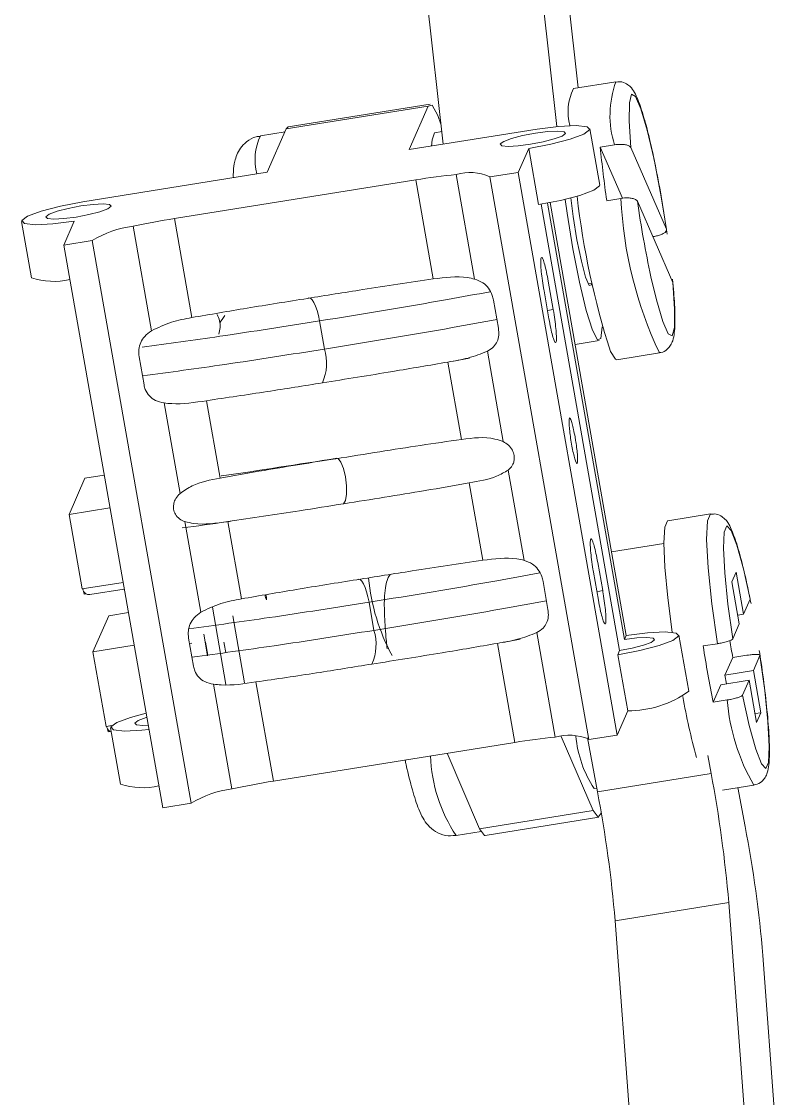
# Model space of a CAD drawing. Header units: millimetres. Extents: x 0 to 1189, y 0 to 841.
# Drawn here: x 474.23 to 479.46, y 424.97 to 432.43 of the extents above; entities that cross this region are included whole.
import ezdxf

# ---------------------------------------------------------------- set-up
doc = ezdxf.new("R2010")
doc.units = ezdxf.units.MM
doc.layers.get('0').update_dxf_attribs({"lineweight": 18})

msp = doc.modelspace()

# ---------------------------------------------------------------- linework, layer by layer
at = {"color": 7, "linetype": 'Continuous', "lineweight": 15}
for p, q in [((478.0772, 431.969), (477.7916, 434.5292)), ((477.682, 433.9212), (477.9296, 431.7014)), ((476.9135, 433.6383), (477.1432, 431.5795)), ((478.3383, 432.0108), (478.0436, 431.9637)), ((477.0531, 431.8558), (476.0706, 431.6985)), ((477.04, 431.8417), (476.0574, 431.6845)), ((477.04, 431.8417), (476.9087, 431.542)), ((476.0487, 431.6646), (475.8788, 431.6374)), ((475.9262, 431.3847), (476.0574, 431.6845)), ((476.0574, 431.6845), (476.0706, 431.6985)), ((477.793, 431.6835), (476.9087, 431.542)), ((477.1335, 431.6661), (477.0847, 431.6583)), ((478.2263, 431.2968), (478.1578, 431.6862)), ((478.2298, 431.5591), (478.3281, 431.5748)), ((478.3839, 431.2056), (478.2298, 431.5591)), ((478.6871, 430.9922), (478.4416, 431.5556)), ((477.6617, 431.3838), (477.7346, 431.5503)), ((477.8031, 431.1609), (477.7346, 431.5503)), ((475.9262, 431.3847), (474.6489, 431.1802)), ((475.2837, 431.0651), (476.954, 431.3324)), ((476.954, 431.3324), (477.0746, 430.6467)), ((477.2333, 431.3692), (477.3606, 430.6458)), ((477.4652, 431.3523), (477.6617, 431.3838)), ((477.4652, 431.3523), (478.1501, 427.4587)), ((477.6617, 431.3838), (478.3466, 427.4901)), ((478.2746, 431.1884), (478.3729, 431.2041)), ((478.4864, 431.1848), (478.7319, 430.6214)), ((477.82, 431.1637), (478.3634, 428.0743)), ((478.397, 428.1509), (477.8656, 431.1717)), ((477.8825, 431.1749), (478.4094, 428.1792)), ((474.2258, 431.0443), (474.2943, 430.655)), ((474.5906, 431.047), (474.5176, 430.8805)), ((475.2837, 431.0651), (475.4043, 430.3792)), ((474.997, 431.0113), (475.1243, 430.2874)), ((474.5176, 430.8805), (474.7141, 430.912)), ((474.7141, 430.912), (475.399, 427.0183)), ((478.5932, 430.9397), (478.6041, 430.9415)), ((474.5176, 430.8805), (475.2025, 426.9868)), ((477.904, 430.4362), (477.8698, 430.6309)), ((478.1461, 430.6129), (478.1723, 430.6171)), ((477.8406, 430.5643), (477.8749, 430.3696)), ((477.4914, 430.5003), (477.5256, 430.3056)), ((476.3218, 430.1613), (476.2875, 430.356)), ((478.0551, 430.1932), (478.2219, 430.2199)), ((477.4485, 430.1458), (477.5585, 429.5208)), ((475.0731, 429.9131), (475.0389, 430.1078)), ((477.1758, 430.0714), (477.27, 429.5359)), ((477.2156, 430.0785), (477.2513, 430.085)), ((477.2513, 430.085), (477.3241, 430.0981)), ((478.3439, 430.0875), (478.6386, 430.1347)), ((475.2121, 429.7883), (475.3222, 429.162)), ((475.5055, 429.8041), (475.5997, 429.2684)), ((477.5931, 429.3241), (477.703, 428.699)), ((474.6636, 429.2672), (474.5542, 429.0174)), ((474.7976, 429.2886), (474.6636, 429.2672)), ((477.3229, 429.2353), (477.4171, 428.6998)), ((474.5542, 429.0174), (474.8374, 429.0627)), ((478.9921, 429.0201), (478.6973, 428.9729)), ((474.645, 428.5015), (474.5542, 429.0174)), ((475.3565, 428.9669), (475.4667, 428.3406)), ((475.6526, 428.9681), (475.7468, 428.4324)), ((478.6707, 428.8167), (478.3075, 428.7586)), ((478.2465, 428.4894), (478.2122, 428.6841)), ((478.1831, 428.6175), (478.2173, 428.4228)), ((479.1695, 428.6178), (479.1403, 428.5512)), ((479.2208, 428.3258), (479.1695, 428.6178)), ((474.645, 428.5015), (474.9281, 428.5468)), ((474.6497, 428.5022), (474.651, 428.4948)), ((474.6972, 428.4621), (474.9363, 428.5004)), ((477.8338, 428.5535), (477.8681, 428.3588)), ((479.1403, 428.5512), (479.1917, 428.2591)), ((474.6555, 428.4823), (474.6586, 428.4645)), ((474.6586, 428.4645), (474.6715, 428.4665)), ((479.2665, 428.43), (479.2208, 428.3258)), ((475.6403, 427.8397), (475.5462, 428.3746)), ((476.6642, 428.2145), (476.63, 428.4092)), ((474.8293, 428.3156), (474.72, 428.0658)), ((474.965, 428.3374), (474.8293, 428.3156)), ((475.7682, 427.8505), (475.6867, 428.3139)), ((479.1811, 428.3194), (479.2208, 428.3258)), ((477.791, 428.199), (477.9182, 427.4756)), ((479.1917, 428.2591), (479.146, 428.1549)), ((475.4156, 427.9663), (475.3814, 428.161)), ((475.4045, 428.1258), (475.3881, 428.1229)), ((475.4863, 428.1885), (475.5126, 428.0392)), ((475.5146, 428.0439), (475.499, 428.1328)), ((477.5183, 428.1245), (477.6389, 427.4388)), ((477.558, 428.1317), (477.5937, 428.1381)), ((477.5937, 428.1381), (477.6746, 428.1527)), ((478.397, 428.1509), (478.4094, 428.1792)), ((478.8427, 427.7926), (478.7742, 428.1819)), ((474.72, 428.0658), (475.0047, 428.1114)), ((474.8107, 427.5499), (474.72, 428.0658)), ((475.6288, 428.1201), (475.6393, 428.0603)), ((478.3511, 428.046), (478.3634, 428.0743)), ((478.942, 428.1063), (479.0403, 428.1221)), ((478.4195, 427.6566), (478.3511, 428.046)), ((479.0928, 427.9049), (479.1459, 428.0263)), ((479.1459, 428.0263), (479.2442, 428.042)), ((479.2893, 427.9364), (479.335, 428.0407)), ((479.0928, 427.9049), (479.2893, 427.9364)), ((479.1034, 427.8447), (479.0928, 427.9049)), ((479.3407, 427.6444), (479.2893, 427.9364)), ((475.5545, 427.8415), (475.6818, 427.1176)), ((475.8479, 427.8572), (475.9686, 427.1714)), ((479.0105, 427.717), (479.0636, 427.8383)), ((479.0636, 427.8383), (479.2601, 427.8698)), ((479.2145, 427.7655), (479.2601, 427.8698)), ((479.2601, 427.8698), (479.3115, 427.5778)), ((479.0105, 427.717), (479.1088, 427.7327)), ((478.3466, 427.4901), (478.4195, 427.6566)), ((479.3009, 427.638), (479.3407, 427.6444)), ((479.3115, 427.5778), (479.3407, 427.6444)), ((474.8107, 427.5499), (474.8511, 427.5564)), ((474.8154, 427.5507), (474.8168, 427.5432)), ((474.8212, 427.5307), (474.8244, 427.5129)), ((474.8422, 427.5401), (474.9107, 427.1507)), ((474.8244, 427.5129), (474.8372, 427.515)), ((477.9602, 427.4793), (478.1806, 426.9668)), ((478.1406, 427.471), (478.2104, 427.0976)), ((478.1501, 427.4587), (478.3466, 427.4901)), ((475.9686, 427.1714), (477.6389, 427.4388)), ((477.1698, 427.3637), (477.3946, 426.8409)), ((478.9732, 427.3475), (478.9964, 427.2235)), ((478.2104, 427.0976), (478.9964, 427.2235)), ((478.1879, 427.1191), (478.2059, 427.122)), ((479.0762, 427.1094), (479.2924, 427.144)), ((479.2324, 426.8565), (479.182, 427.1263)), ((475.2025, 426.9868), (475.399, 427.0183)), ((478.1806, 426.9668), (477.3946, 426.8409)), ((477.4335, 426.7958), (478.2195, 426.9216)), ((477.2322, 426.7939), (477.4049, 426.8216)), ((479.1187, 426.331), (478.3327, 426.2052)), ((479.1187, 426.331), (479.2746, 424.2428)), ((478.3327, 426.2052), (478.4814, 424.2133)), ((479.4627, 424.5175), (479.3547, 425.9641))]:
    msp.add_line(p, q, dxfattribs=at)
at = {"color": 8, "linetype": 'Continuous', "lineweight": 15}
for p, q in [((477.8644, 430.4291), (477.904, 430.4362)), ((478.2069, 428.4822), (478.2465, 428.4894))]:
    msp.add_line(p, q, dxfattribs=at)
at = {"color": 7, "linetype": 'Continuous', "lineweight": 15}
for points in [[(478.6871, 430.9922), (478.647, 431.2398), (478.6017, 431.4743), (478.555, 431.6752), (478.5112, 431.8249), (478.4739, 431.9104), (478.4464, 431.9244), (478.4312, 431.8655), (478.4295, 431.7389), (478.4416, 431.5556)], [(477.1276, 431.7189), (477.1066, 431.7772), (477.0674, 431.8492), (477.04, 431.8417)], [(477.7346, 431.5503), (477.8873, 431.5794), (478.0211, 431.6143), (478.1158, 431.6495), (478.1568, 431.6798), (478.1381, 431.7005), (478.0623, 431.7085), (477.9412, 431.7025), (477.793, 431.6835)], [(477.0847, 431.6583), (477.0818, 431.6572), (477.0658, 431.6093), (477.0629, 431.5666)], [(477.9898, 431.6531), (477.979, 431.665), (477.9355, 431.6696), (477.8658, 431.6661), (477.7806, 431.6552), (477.6928, 431.6385), (477.6159, 431.6184), (477.5615, 431.5982), (477.5378, 431.5807), (477.5486, 431.5688), (477.5922, 431.5643), (477.6618, 431.5677), (477.747, 431.5786), (477.8348, 431.5954), (477.9118, 431.6154), (477.9662, 431.6357), (477.9898, 431.6531)], [(477.8031, 431.1609), (477.9558, 431.1901), (478.0896, 431.2249), (478.1842, 431.2602), (478.2253, 431.2905), (478.2263, 431.2968)], [(474.6489, 431.1802), (474.4963, 431.1511), (474.3624, 431.1163), (474.2678, 431.081), (474.2267, 431.0507), (474.2455, 431.03), (474.3212, 431.0221), (474.4424, 431.028), (474.5906, 431.047)], [(477.9875, 431.1974), (478.0008, 431.1019), (478.041, 430.855), (478.0865, 430.6232), (478.1328, 430.4292), (478.1755, 430.2921), (478.2104, 430.2252), (478.234, 430.2352), (478.2439, 430.3147)], [(478.027, 431.2073), (478.0427, 431.0797), (478.0688, 430.9179), (478.0989, 430.7702), (478.1285, 430.6589), (478.1531, 430.601), (478.1689, 430.6054), (478.1713, 430.6169)], [(474.3937, 431.0775), (474.4045, 431.0656), (474.4481, 431.061), (474.5177, 431.0644), (474.6029, 431.0753), (474.6907, 431.0921), (474.7677, 431.1121), (474.8221, 431.1324), (474.8457, 431.1498), (474.8349, 431.1617), (474.7914, 431.1663), (474.7217, 431.1629), (474.6365, 431.1519), (474.5487, 431.1352), (474.4718, 431.1151), (474.4174, 431.0949), (474.3937, 431.0775)], [(476.2875, 430.356), (476.2798, 430.3936), (476.2706, 430.4282), (476.2601, 430.4585), (476.2487, 430.4833), (476.237, 430.5016), (476.2254, 430.5127), (476.2143, 430.5161), (476.2043, 430.5118)], [(478.3002, 430.1451), (478.3343, 430.0904), (478.3439, 430.0875)], [(476.4542, 429.0907), (476.4673, 429.1136), (476.4742, 429.1572), (476.4738, 429.2149), (476.4662, 429.2776), (476.4526, 429.3355), (476.4351, 429.3796), (476.4164, 429.403), (476.3994, 429.4021)], [(478.6973, 428.9729), (478.6958, 428.9725), (478.6769, 428.9294), (478.6707, 428.82), (478.6776, 428.6524), (478.6971, 428.4389), (478.7269, 428.2015)], [(479.2665, 428.43), (479.2198, 428.6406), (479.1749, 428.8039), (479.1357, 428.9056), (479.1057, 428.937), (479.0874, 428.8952), (479.0824, 428.7839), (479.0913, 428.6129), (479.1131, 428.3969), (479.146, 428.1549)], [(476.63, 428.4092), (476.6223, 428.4468), (476.613, 428.4814), (476.6025, 428.5117), (476.5912, 428.5365), (476.5795, 428.5548), (476.5679, 428.5659), (476.5568, 428.5693), (476.5467, 428.565)], [(478.4094, 428.1792), (478.5576, 428.1982), (478.6787, 428.2042), (478.7545, 428.1962), (478.7732, 428.1755), (478.7322, 428.1453), (478.6375, 428.11), (478.5037, 428.0752), (478.3511, 428.046)], [(478.3634, 428.0743), (478.4512, 428.0911), (478.5282, 428.1111), (478.5826, 428.1314), (478.6062, 428.1488), (478.5954, 428.1607), (478.5519, 428.1653), (478.4822, 428.1619), (478.397, 428.1509)], [(479.2145, 427.7655), (479.2612, 427.5549), (479.3061, 427.3916), (479.3452, 427.2899), (479.3753, 427.2585), (479.3936, 427.3003), (479.3985, 427.4116), (479.3897, 427.5827), (479.3679, 427.7986), (479.335, 428.0407)], [(475.1072, 427.5288), (475.0588, 427.5237), (474.9376, 427.5178), (474.8619, 427.5257), (474.8431, 427.5464), (474.8842, 427.5767), (474.9788, 427.612), (475.0874, 427.641)], [(475.1021, 427.5577), (475.0645, 427.5567), (475.0209, 427.5613), (475.0101, 427.5732), (475.0338, 427.5906), (475.0882, 427.6109), (475.0925, 427.6122)], [(478.1806, 426.9668), (478.2161, 426.9216), (478.2371, 426.9485)], [(477.3946, 426.8409), (477.43, 426.7958), (477.4335, 426.7958)]]:
    msp.add_lwpolyline(points, dxfattribs=at)
at = {"color": 8, "linetype": 'Continuous', "lineweight": 15}
for points in [[(478.5805, 430.6624), (478.6184, 430.5019), (478.6623, 430.3521), (478.6996, 430.2666), (478.727, 430.2526), (478.7423, 430.3115), (478.7439, 430.4381), (478.7319, 430.6214)], [(479.0403, 428.1221), (479.0019, 428.399), (478.9763, 428.6472), (478.9657, 428.8443), (478.971, 428.9725), (478.9918, 429.0201), (478.9921, 429.0201)]]:
    msp.add_lwpolyline(points, dxfattribs=at)
for centre, radius, start, end in [((478.974, 431.7778), 0.677, 159.86391, 197.44294), ((476.2206, 431.4732), 0.3792, 154.33952, 195.27979), ((481.1769, 431.3332), 2.807, 182.63537, 205.27445), ((480.4732, 427.8353), 1.3683, 184.29987, 210.34766), ((478.133, 427.388), 1.079, 182.26953, 213.40418)]:
    msp.add_arc(centre, radius, start, end, dxfattribs=at)
at = {"color": 7, "linetype": 'Continuous', "lineweight": 15}
for centre, radius, start, end in [((478.3755, 431.804), 0.3683, 154.3102, 195.12919), ((485.8538, 432.2929), 7.6592, 185.49741, 188.29118), ((477.7324, 426.5057), 4.889, 95.85912, 99.16131), ((477.3281, 431.0711), 0.3128, 64.00375, 107.64063), ((483.7077, 431.8688), 5.6756, 186.57524, 197.68029), ((486.0191, 432.2715), 7.6107, 188.20844, 192.20591), ((476.1421, 425.6978), 5.4355, 99.08611, 102.16183), ((475.089, 430.2969), 0.7203, 97.34231, 121.3608), ((474.4457, 431.0966), 0.4669, 251.07221, 284.08022), ((476.0043, 430.0642), 0.332, 335.74271, 17.003), ((478.0111, 428.7043), 1.3902, 185.31194, 208.4693), ((474.6907, 428.502), 0.0404, 190.3058, 279.15681), ((475.9897, 428.4628), 0.0785, 181.68028, 207.71253), ((475.7851, 428.4322), 0.1352, 357.48229, 12.53821), ((476.3467, 428.1174), 0.332, 335.74337, 17.00271), ((475.5897, 428.1132), 0.0397, 10.01619, 28.18862), ((469.7573, 426.5798), 9.4994, 8.75884, 9.48408), ((487.9388, 429.4881), 9.1023, 188.73158, 191.22038), ((478.4171, 428.3908), 0.7341, 270.18908, 305.42614), ((484.6338, 428.8423), 5.9338, 190.55076, 194.71575), ((474.8564, 427.5504), 0.0403, 190.25389, 256.85886), ((478.4173, 422.6123), 4.8888, 95.85915, 99.16144), ((478.0149, 427.1293), 0.3595, 68.03424, 105.60267), ((478.8442, 427.5518), 0.7861, 185.0271, 213.4009), ((476.8269, 421.8047), 5.4349, 99.08597, 102.16197), ((470.4534, 425.5987), 8.6962, 4.83039, 10.76797), ((475.0621, 427.5918), 0.4664, 251.05446, 284.09797), ((475.7739, 426.4032), 0.7203, 97.34255, 121.36019), ((469.6669, 425.4728), 8.6966, 4.83069, 10.76787), ((470.6909, 425.232), 8.6946, 4.83002, 10.76855)]:
    msp.add_arc(centre, radius, start, end, dxfattribs=at)
for points, knots in [([(478.6928, 430.9558), (478.687, 430.9958), (478.6699, 431.1124), (478.6362, 431.3083), (478.5926, 431.5251), (478.5482, 431.7114), (478.5044, 431.8571), (478.4724, 431.9334), (478.4355, 431.9841), (478.3848, 432.0133), (478.3538, 432.0101), (478.3411, 432.0088)], [0, 0, 0, 0, 0.091785, 0.267754, 0.444258, 0.621377, 0.800333, 0.986191, 1.077767, 1.129542, 1.165278, 1.165278, 1.165278, 1.165278]), ([(475.8794, 431.6338), (475.8692, 431.6331), (475.8333, 431.6308), (475.7826, 431.5989), (475.7383, 431.5523), (475.7127, 431.5032), (475.6975, 431.45), (475.6906, 431.4058), (475.691, 431.3634), (475.6911, 431.3471)], [0, 0, 0, 0, 0.0231398, 0.0810221, 0.1302302, 0.1779101, 0.2324857, 0.3237086, 0.3808838, 0.3808838, 0.3808838, 0.3808838]), ([(478.4416, 431.5556), (478.4389, 431.5592), (478.4335, 431.5667), (478.4122, 431.5745), (478.3866, 431.5781), (478.3582, 431.5784), (478.3394, 431.5766), (478.3284, 431.5749), (478.3281, 431.5748)], [0, 0, 0, 0, 0.0249727, 0.0517614, 0.0780244, 0.0944036, 0.1193067, 0.1200024, 0.1200024, 0.1200024, 0.1200024]), ([(478.3729, 431.2041), (478.3776, 431.2048), (478.3888, 431.2064), (478.4112, 431.2079), (478.4386, 431.207), (478.4644, 431.2017), (478.4806, 431.1938), (478.4847, 431.1875), (478.4864, 431.1848)], [0, 0, 0, 0, 0.0108439, 0.0256774, 0.0510675, 0.0764389, 0.10222, 0.1200797, 0.1200797, 0.1200797, 0.1200797]), ([(478.6041, 430.9415), (478.6137, 430.9433), (478.6341, 430.9473), (478.6603, 430.9571), (478.6796, 430.9691), (478.6892, 430.9814), (478.6877, 430.9888), (478.6871, 430.9922)], [0, 0, 0, 0, 0.0199803, 0.0419937, 0.0642549, 0.0869808, 0.1061339, 0.1061339, 0.1061339, 0.1061339]), ([(477.8698, 430.6309), (477.8658, 430.6525), (477.8578, 430.6955), (477.845, 430.748), (477.8335, 430.7839), (477.8244, 430.7987), (477.8188, 430.7908), (477.8173, 430.7611), (477.8201, 430.713), (477.8268, 430.652), (477.8345, 430.6), (477.8394, 430.5712), (477.8406, 430.5643)], [0, 0, 0, 0, 0.0435813, 0.0871543, 0.1307283, 0.1743026, 0.2178796, 0.2614516, 0.3050294, 0.3486058, 0.3921823, 0.4058416, 0.4058416, 0.4058416, 0.4058416]), ([(477.0746, 430.6467), (477.1551, 430.6569), (477.2535, 430.6694), (477.3441, 430.6495), (477.3606, 430.6458)], [0, 0, 0, 0, 0.2353885, 0.2876276, 0.2876276, 0.2876276, 0.2876276]), ([(476.2043, 430.5118), (476.3315, 430.5323), (476.6213, 430.5791), (476.9117, 430.6224), (477.0746, 430.6467)], [0, 0, 0, 0, 0.3866838, 0.8807632, 0.8807632, 0.8807632, 0.8807632]), ([(477.3606, 430.6458), (477.3805, 430.6386), (477.4169, 430.6254), (477.4583, 430.5846), (477.4822, 430.5408), (477.4889, 430.5114), (477.4914, 430.5003)], [0, 0, 0, 0, 0.0653081, 0.1195851, 0.1741044, 0.2069584, 0.2069584, 0.2069584, 0.2069584]), ([(478.6356, 430.1367), (478.6404, 430.1366), (478.6619, 430.1362), (478.6943, 430.1585), (478.7199, 430.19), (478.7356, 430.2289), (478.7454, 430.2849), (478.7484, 430.386), (478.7417, 430.5203), (478.7332, 430.6138), (478.7304, 430.6448)], [0, 0, 0, 0, 0.01109, 0.0500274, 0.0852399, 0.1283871, 0.2103492, 0.3562913, 0.4940575, 0.5622076, 0.5622076, 0.5622076, 0.5622076]), ([(475.4043, 430.3792), (475.5315, 430.4012), (475.7978, 430.4472), (476.0647, 430.4897), (476.2043, 430.5118)], [0, 0, 0, 0, 0.3871214, 0.8108411, 0.8108411, 0.8108411, 0.8108411]), ([(477.8749, 430.3696), (477.8789, 430.3481), (477.8869, 430.3051), (477.8997, 430.2525), (477.9112, 430.2167), (477.9202, 430.2019), (477.9258, 430.2098), (477.9273, 430.2394), (477.9246, 430.2875), (477.9178, 430.3486), (477.9102, 430.4006), (477.9052, 430.4294), (477.904, 430.4362)], [0, 0, 0, 0, 0.0435716, 0.0871435, 0.1307209, 0.1742963, 0.2178673, 0.2614453, 0.3050193, 0.3485949, 0.3921701, 0.4058218, 0.4058218, 0.4058218, 0.4058218]), ([(475.1243, 430.2874), (475.1696, 430.3093), (475.2584, 430.3522), (475.3564, 430.3704), (475.4043, 430.3792)], [0, 0, 0, 0, 0.1511845, 0.296073, 0.296073, 0.296073, 0.296073]), ([(475.5794, 430.4004), (475.5857, 430.3861), (475.5983, 430.3577), (475.6022, 430.3102), (475.5941, 430.2804), (475.5901, 430.2653)], [0, 0, 0, 0, 0.0461106, 0.0919937, 0.1394874, 0.1394874, 0.1394874, 0.1394874]), ([(475.5971, 430.3415), (475.5973, 430.3418), (475.6071, 430.3564), (475.6202, 430.3753), (475.633, 430.3938)], [0, 0, 0, 0, 0.00149507, 0.06348005, 0.06348005, 0.06348005, 0.06348005]), ([(475.0389, 430.1078), (475.0374, 430.1247), (475.0344, 430.1583), (475.0491, 430.2079), (475.0781, 430.2535), (475.108, 430.2754), (475.1243, 430.2874)], [0, 0, 0, 0, 0.0498972, 0.0997409, 0.1506041, 0.2112756, 0.2112756, 0.2112756, 0.2112756]), ([(477.5256, 430.3056), (477.5273, 430.2891), (477.5306, 430.2561), (477.5182, 430.2117), (477.4923, 430.1731), (477.464, 430.1555), (477.4485, 430.1458)], [0, 0, 0, 0, 0.0450031, 0.0899591, 0.1358313, 0.1913435, 0.1913435, 0.1913435, 0.1913435]), ([(477.4485, 430.1458), (477.4051, 430.1289), (477.3205, 430.096), (477.2231, 430.0794), (477.1758, 430.0714)], [0, 0, 0, 0, 0.1456043, 0.2834159, 0.2834159, 0.2834159, 0.2834159]), ([(477.1758, 430.0714), (477.0485, 430.0494), (476.7593, 429.9995), (476.4693, 429.9536), (476.307, 429.9278)], [0, 0, 0, 0, 0.3875033, 0.8806294, 0.8806294, 0.8806294, 0.8806294]), ([(475.2121, 429.7883), (475.1911, 429.7929), (475.1527, 429.8013), (475.1081, 429.8344), (475.0825, 429.8736), (475.0757, 429.9024), (475.0731, 429.9131)], [0, 0, 0, 0, 0.0634386, 0.1162485, 0.1692855, 0.2008099, 0.2008099, 0.2008099, 0.2008099]), ([(476.307, 429.9278), (476.1797, 429.9073), (475.9129, 429.8643), (475.6454, 429.8248), (475.5055, 429.8041)], [0, 0, 0, 0, 0.3866875, 0.8109801, 0.8109801, 0.8109801, 0.8109801]), ([(475.5055, 429.8041), (475.4242, 429.7918), (475.3247, 429.7767), (475.2295, 429.7865), (475.2121, 429.7883)], [0, 0, 0, 0, 0.2407094, 0.2948022, 0.2948022, 0.2948022, 0.2948022]), ([(478.0552, 429.5535), (478.052, 429.5707), (478.0456, 429.6052), (478.0354, 429.6472), (478.0262, 429.6759), (478.0189, 429.6877), (478.0144, 429.6814), (478.0132, 429.6577), (478.0155, 429.6192), (478.0208, 429.5703), (478.0288, 429.5165), (478.0384, 429.4639), (478.0486, 429.4184), (478.0582, 429.3851), (478.0662, 429.3678), (478.0716, 429.3684), (478.0738, 429.3869), (478.0727, 429.4212), (478.0682, 429.4673), (478.0619, 429.5138), (478.0571, 429.5425), (478.0552, 429.5535)], [0, 0, 0, 0, 0.0348669, 0.069727, 0.1045899, 0.139454, 0.1743178, 0.2091794, 0.2440482, 0.2789111, 0.3137723, 0.3486319, 0.3835001, 0.418362, 0.4532241, 0.4880896, 0.5229519, 0.55782, 0.5926774, 0.6275407, 0.6493628, 0.6493628, 0.6493628, 0.6493628]), ([(477.27, 429.5359), (477.3492, 429.5461), (477.4495, 429.5592), (477.5395, 429.5275), (477.5585, 429.5208)], [0, 0, 0, 0, 0.2304769, 0.2922119, 0.2922119, 0.2922119, 0.2922119]), ([(476.3994, 429.4021), (476.5013, 429.4184), (476.6971, 429.4497), (476.9871, 429.4957), (477.1757, 429.5225), (477.27, 429.5359)], [0, 0, 0, 0, 0.3093556, 0.595063, 0.8807991, 0.8807991, 0.8807991, 0.8807991]), ([(477.5585, 429.5208), (477.571, 429.5137), (477.5963, 429.4997), (477.6228, 429.4649), (477.6354, 429.4269), (477.6357, 429.3924), (477.6256, 429.3594), (477.6092, 429.3376), (477.596, 429.3266), (477.5931, 429.3241)], [0, 0, 0, 0, 0.0427279, 0.0858038, 0.1225956, 0.1543255, 0.1859987, 0.228887, 0.2411605, 0.2411605, 0.2411605, 0.2411605]), ([(475.5997, 429.2684), (475.7014, 429.2864), (475.9668, 429.3335), (476.2337, 429.3762), (476.3987, 429.402), (476.3994, 429.4021)], [0, 0, 0, 0, 0.3099389, 0.8085997, 0.8108374, 0.8108374, 0.8108374, 0.8108374]), ([(476.4071, 429.4057), (476.1395, 429.3634), (475.8709, 429.3209), (475.6081, 429.2838), (475.607, 429.2836)], [0, 0, 0, 0, 0.8060332, 0.8093215, 0.8093215, 0.8093215, 0.8093215]), ([(477.5931, 429.3241), (477.5668, 429.3088), (477.4883, 429.2629), (477.389, 429.2464), (477.3229, 429.2353)], [0, 0, 0, 0, 0.0958123, 0.2866303, 0.2866303, 0.2866303, 0.2866303]), ([(475.3222, 429.162), (475.3495, 429.1806), (475.4321, 429.2369), (475.5325, 429.2557), (475.5997, 429.2684)], [0, 0, 0, 0, 0.0991824, 0.3002639, 0.3002639, 0.3002639, 0.3002639]), ([(477.3229, 429.2353), (477.221, 429.2173), (476.9328, 429.1661), (476.6427, 429.1209), (476.4549, 429.0908), (476.4542, 429.0907)], [0, 0, 0, 0, 0.310333, 0.8784413, 0.8806265, 0.8806265, 0.8806265, 0.8806265]), ([(475.3565, 428.9669), (475.3435, 428.9724), (475.3172, 428.9835), (475.2893, 429.0143), (475.2764, 429.0509), (475.2768, 429.0865), (475.2883, 429.1223), (475.306, 429.1468), (475.3196, 429.1595), (475.3222, 429.162)], [0, 0, 0, 0, 0.0435234, 0.0874056, 0.1250209, 0.157528, 0.1900398, 0.2341808, 0.2450868, 0.2450868, 0.2450868, 0.2450868]), ([(476.4542, 429.0907), (476.3524, 429.0743), (476.0856, 429.0313), (475.818, 428.9922), (475.6526, 428.9681)], [0, 0, 0, 0, 0.3093569, 0.8110072, 0.8110072, 0.8110072, 0.8110072]), ([(479.2728, 428.4012), (479.2653, 428.4383), (479.2434, 428.5466), (479.2058, 428.7054), (479.1623, 428.8551), (479.1275, 428.9383), (479.0938, 428.9908), (479.0381, 429.0227), (479.0076, 429.0194), (478.9953, 429.018)], [0, 0, 0, 0, 0.0801608, 0.2344297, 0.3903402, 0.5514438, 0.6473394, 0.69227, 0.722532, 0.722532, 0.722532, 0.722532]), ([(475.3381, 428.9234), (475.4402, 428.9369), (475.5546, 428.9521), (475.6715, 428.97), (475.6841, 428.9719)], [0, 0, 0, 0, 0.3117218, 0.3494076, 0.3494076, 0.3494076, 0.3494076]), ([(475.6526, 428.9681), (475.5727, 428.9558), (475.471, 428.9401), (475.3767, 428.9622), (475.3565, 428.9669)], [0, 0, 0, 0, 0.2344651, 0.2983088, 0.2983088, 0.2983088, 0.2983088]), ([(478.2122, 428.6841), (478.2082, 428.7056), (478.2002, 428.7487), (478.1874, 428.8012), (478.1759, 428.8371), (478.1669, 428.8518), (478.1613, 428.844), (478.1598, 428.8143), (478.1625, 428.7662), (478.1693, 428.7052), (478.1769, 428.6531), (478.1819, 428.6244), (478.1831, 428.6175)], [0, 0, 0, 0, 0.043573, 0.0871452, 0.1307227, 0.1742945, 0.2178698, 0.2614444, 0.3050214, 0.3485972, 0.3921726, 0.4058244, 0.4058244, 0.4058244, 0.4058244]), ([(476.5467, 428.565), (476.6739, 428.5855), (476.9638, 428.6322), (477.2542, 428.6756), (477.4171, 428.6998)], [0, 0, 0, 0, 0.3866822, 0.880763, 0.880763, 0.880763, 0.880763]), ([(477.4171, 428.6998), (477.4976, 428.7101), (477.596, 428.7226), (477.6866, 428.7026), (477.703, 428.699)], [0, 0, 0, 0, 0.2353881, 0.2876269, 0.2876269, 0.2876269, 0.2876269]), ([(477.703, 428.699), (477.7229, 428.6918), (477.7593, 428.6785), (477.8007, 428.6377), (477.8246, 428.594), (477.8313, 428.5645), (477.8338, 428.5535)], [0, 0, 0, 0, 0.0653059, 0.1195846, 0.1740938, 0.2069478, 0.2069478, 0.2069478, 0.2069478]), ([(476.7751, 428.6014), (476.7697, 428.5915), (476.7543, 428.5636), (476.7433, 428.5142), (476.7342, 428.4397), (476.7361, 428.3199), (476.7437, 428.1906), (476.7537, 428.1052), (476.7558, 428.0872)], [0, 0, 0, 0, 0.0294877, 0.0832085, 0.1768532, 0.335224, 0.4822357, 0.5213625, 0.5213625, 0.5213625, 0.5213625]), ([(475.7468, 428.4324), (475.8739, 428.4544), (476.1402, 428.5004), (476.4072, 428.5428), (476.5467, 428.565)], [0, 0, 0, 0, 0.3871185, 0.81084, 0.81084, 0.81084, 0.81084]), ([(475.4667, 428.3406), (475.5121, 428.3625), (475.6008, 428.4054), (475.6988, 428.4235), (475.7468, 428.4324)], [0, 0, 0, 0, 0.1511845, 0.2960734, 0.2960734, 0.2960734, 0.2960734]), ([(478.2173, 428.4228), (478.2213, 428.4013), (478.2293, 428.3582), (478.2421, 428.3057), (478.2536, 428.2699), (478.2627, 428.2551), (478.2683, 428.263), (478.2698, 428.2926), (478.267, 428.3407), (478.2603, 428.4017), (478.2526, 428.4538), (478.2477, 428.4826), (478.2465, 428.4894)], [0, 0, 0, 0, 0.0435727, 0.0871482, 0.1307214, 0.1742967, 0.2178678, 0.2614456, 0.3050141, 0.3485894, 0.3921648, 0.4058241, 0.4058241, 0.4058241, 0.4058241]), ([(477.8681, 428.3588), (477.8697, 428.3423), (477.8731, 428.3093), (477.8607, 428.2649), (477.8347, 428.2262), (477.8064, 428.2086), (477.791, 428.199)], [0, 0, 0, 0, 0.0450031, 0.0899495, 0.1358292, 0.1913433, 0.1913433, 0.1913433, 0.1913433]), ([(475.3814, 428.161), (475.3799, 428.1778), (475.3769, 428.2115), (475.3916, 428.2611), (475.4205, 428.3066), (475.4505, 428.3286), (475.4667, 428.3406)], [0, 0, 0, 0, 0.049909, 0.0997414, 0.150616, 0.2112853, 0.2112853, 0.2112853, 0.2112853]), ([(477.791, 428.199), (477.7475, 428.1821), (477.6629, 428.1492), (477.5656, 428.1326), (477.5183, 428.1245)], [0, 0, 0, 0, 0.1456038, 0.2834137, 0.2834137, 0.2834137, 0.2834137]), ([(477.5183, 428.1245), (477.391, 428.1026), (477.1017, 428.0527), (476.8118, 428.0067), (476.6494, 427.981)], [0, 0, 0, 0, 0.387502, 0.8806315, 0.8806315, 0.8806315, 0.8806315]), ([(479.146, 428.1549), (479.1449, 428.1535), (479.1422, 428.15), (479.1277, 428.1431), (479.1054, 428.1359), (479.079, 428.1293), (479.0576, 428.1249), (479.0435, 428.1226), (479.0403, 428.1221)], [0, 0, 0, 0, 0.0164619, 0.0415219, 0.0661644, 0.081668, 0.104919, 0.1119455, 0.1119455, 0.1119455, 0.1119455]), ([(479.2892, 427.146), (479.2942, 427.146), (479.316, 427.1457), (479.3485, 427.1681), (479.3739, 427.1996), (479.3895, 427.2387), (479.3992, 427.295), (479.4022, 427.3964), (479.3936, 427.5612), (479.3739, 427.7626), (479.3504, 427.9426), (479.3344, 428.0476), (479.3302, 428.0753)], [0, 0, 0, 0, 0.0139052, 0.059824, 0.1014989, 0.1527588, 0.2507886, 0.4230919, 0.5860144, 0.7574201, 0.9266919, 0.9871509, 0.9871509, 0.9871509, 0.9871509]), ([(476.6494, 427.981), (476.5222, 427.9605), (476.2553, 427.9175), (475.9879, 427.8779), (475.8479, 427.8572)], [0, 0, 0, 0, 0.3866846, 0.8109784, 0.8109784, 0.8109784, 0.8109784]), ([(479.335, 428.0407), (479.3348, 428.0423), (479.3345, 428.0457), (479.3206, 428.0483), (479.2971, 428.0482), (479.27, 428.0459), (479.2516, 428.0431), (479.2442, 428.042)], [0, 0, 0, 0, 0.01899572, 0.04006576, 0.06072777, 0.0808786, 0.09433131, 0.09433131, 0.09433131, 0.09433131]), ([(475.5545, 427.8415), (475.5335, 427.8461), (475.4951, 427.8545), (475.4505, 427.8875), (475.425, 427.9268), (475.4181, 427.9556), (475.4156, 427.9663)], [0, 0, 0, 0, 0.0634386, 0.1162546, 0.1692916, 0.2008054, 0.2008054, 0.2008054, 0.2008054]), ([(475.8479, 427.8572), (475.7667, 427.845), (475.6671, 427.8299), (475.572, 427.8397), (475.5545, 427.8415)], [0, 0, 0, 0, 0.2407105, 0.2948034, 0.2948034, 0.2948034, 0.2948034]), ([(479.1088, 427.7327), (479.1165, 427.734), (479.1307, 427.7364), (479.1551, 427.7417), (479.1802, 427.7484), (479.202, 427.7562), (479.2122, 427.7619), (479.214, 427.7647), (479.2145, 427.7655)], [0, 0, 0, 0, 0.0165912, 0.0303292, 0.0541421, 0.0779367, 0.1021426, 0.1119758, 0.1119758, 0.1119758, 0.1119758]), ([(476.8797, 427.3172), (476.882, 427.306), (476.8984, 427.2258), (476.9306, 427.1042), (476.9668, 426.99), (476.9984, 426.9206), (477.0321, 426.8682), (477.0855, 426.8204), (477.1563, 426.7897), (477.2065, 426.7934), (477.2306, 426.7952)], [0, 0, 0, 0, 0.0264706, 0.1895581, 0.3580577, 0.4527824, 0.5218708, 0.583387, 0.642147, 0.6965585, 0.6965585, 0.6965585, 0.6965585])]:
    msp.add_open_spline(points, degree=3, knots=knots, dxfattribs=at)
at = {"color": 8, "linetype": 'Continuous', "lineweight": 15}
for points, knots in [([(476.2875, 430.356), (476.5826, 430.404), (476.9769, 430.4681), (477.3703, 430.5402), (477.4693, 430.5583)], [0, 0, 0, 0, 0.89728, 1.198973, 1.198973, 1.198973, 1.198973]), ([(476.3218, 430.1613), (476.6169, 430.2093), (477.015, 430.2741), (477.4122, 430.3469), (477.5151, 430.3657)], [0, 0, 0, 0, 0.897284, 1.210706, 1.210706, 1.210706, 1.210706]), ([(475.0592, 430.1744), (475.238, 430.1989), (475.643, 430.2543), (476.0565, 430.3195), (476.2875, 430.356)], [0, 0, 0, 0, 0.54779, 1.241668, 1.241668, 1.241668, 1.241668]), ([(475.0622, 429.9753), (475.2513, 430.0012), (475.6667, 430.058), (476.0908, 430.1249), (476.3218, 430.1613)], [0, 0, 0, 0, 0.579526, 1.273256, 1.273256, 1.273256, 1.273256]), ([(476.63, 428.4092), (476.9251, 428.4572), (477.3194, 428.5213), (477.7127, 428.5934), (477.8117, 428.6115)], [0, 0, 0, 0, 0.897279, 1.198972, 1.198972, 1.198972, 1.198972]), ([(475.3839, 428.2251), (475.5685, 428.2503), (475.9795, 428.3066), (476.3989, 428.3727), (476.63, 428.4092)], [0, 0, 0, 0, 0.565857, 1.259651, 1.259651, 1.259651, 1.259651]), ([(476.6642, 428.2145), (476.9593, 428.2625), (477.3575, 428.3273), (477.7547, 428.4001), (477.8575, 428.4189)], [0, 0, 0, 0, 0.897286, 1.210704, 1.210704, 1.210704, 1.210704]), ([(475.4047, 428.0285), (475.5937, 428.0544), (476.0092, 428.1112), (476.4332, 428.1781), (476.6642, 428.2145)], [0, 0, 0, 0, 0.579529, 1.273256, 1.273256, 1.273256, 1.273256])]:
    msp.add_open_spline(points, degree=3, knots=knots, dxfattribs=at)

doc.saveas('drawing.dxf')
